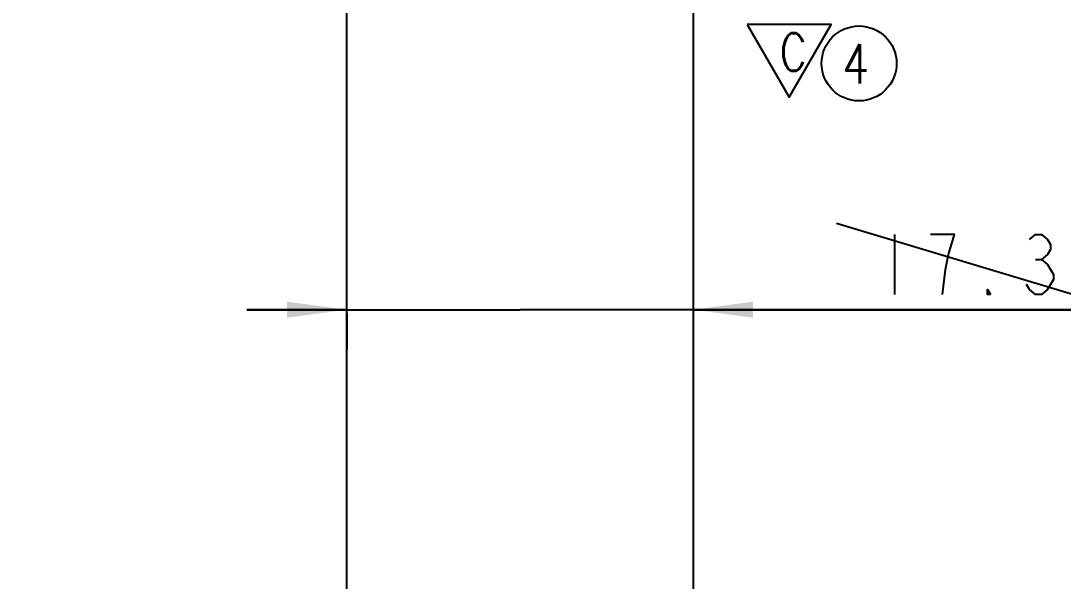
# Model space of a CAD drawing. Header units: millimetres. Extents: x 7 to 507, y -14 to 339.
# Drawn here: x 40.6 to 92.7, y 153.3 to 181.3 of the extents above; entities that cross this region are included whole.
import ezdxf
from ezdxf.enums import TextEntityAlignment as Align

# ---------------------------------------------------------------- set-up
doc = ezdxf.new("R2010")
doc.units = ezdxf.units.MM
doc.header["$LTSCALE"] = 23.1
doc.layers.get('0').update_dxf_attribs({"linetype": 'CONTINUOUS'})
doc.layers.add('備註', color=1, linetype='CONTINUOUS')
doc.layers.add('序號', color=1, linetype='CONTINUOUS')
doc.styles.get("Standard").update_dxf_attribs({"font": 'simplex.shx', "width": 0.8})
doc.dimstyles.new('DIMSTYLE_1', dxfattribs={"dimtxt": 3, "dimasz": 3, "dimexe": 2, "dimexo": 0.35, "dimgap": 0.75, "dimtad": 1, "dimdec": 3, "dimzin": 0, "dimdsep": 46, "dimtxsty": 'Standard', "dimcen": 0.09, "dimadec": 3, "dimazin": 0, "dimtp": 0.001, "dimtm": 0.001, "dimtfac": 1, "dimtdec": 3, "dimtofl": 0, "dimtmove": 0, "dimatfit": 3, "dimfxl": 0, "dimtolj": 1, "dimtzin": 0, "dimarcsym": 0})

# ---------------------------------------------------------------- blocks, each defined once
blk = doc.blocks.new('_FILLED')
at = {"color": 0, "linetype": 'ByBlock'}
blk.add_solid([(0, 0), (-1, 0.133), (-1, -0.133)], dxfattribs=at)
blk = doc.blocks.new('*D01')
at = {"color": 2}
for p, q in [((37.977, 209.959), (36.727, 209.959)), ((57.718, 209.959), (37.977, 209.959)), ((38.727, 209.959), (38.727, 156.968)), ((38.727, 103.976), (38.727, 156.968)), ((37.977, 103.976), (36.727, 103.976)), ((48.321, 103.976), (37.977, 103.976))]:
    blk.add_line(p, q, dxfattribs=at)
at = {"color": 2, "xscale": 3, "yscale": 3, "zscale": 3}
for p, rotation in [((38.727, 209.959), 90), ((38.727, 103.976), 270)]:
    blk.add_blockref('_FILLED', p, dxfattribs=dict(at, rotation=rotation))
blk = doc.blocks.new('*D12')
at = {"color": 2}
for p, q in [((56.868, 166.877), (51.868, 166.877)), ((51.868, 166.877), (65.518, 166.877)), ((56.868, 166.7), (56.868, 164.877)), ((95.025, 166.877), (65.518, 166.877)), ((74.168, 166.877), (95.025, 166.877)), ((74.168, 166.7), (74.168, 164.877))]:
    blk.add_line(p, q, dxfattribs=at)
at = {"color": 2, "xscale": 3, "yscale": 3, "zscale": 3}
blk.add_blockref('_FILLED', (56.868, 166.877), dxfattribs=at)
at = {"color": 2, "xscale": 3, "yscale": 3, "zscale": 3, "rotation": 180}
blk.add_blockref('_FILLED', (74.168, 166.877), dxfattribs=at)

msp = doc.modelspace()

# ---------------------------------------------------------------- linework, layer by layer
at = {"color": 7}
for p, q in [((56.8681, 141.8642), (56.8681, 193.0195)), ((74.1681, 187.2745), (74.1681, 137.807))]:
    msp.add_line(p, q, dxfattribs=at)
at = {"color": 2}
for p, q in [((84.2253, 170.6271), (84.2253, 167.6271)), ((91.2753, 169.3772), (91.5753, 169.3772))]:
    msp.add_line(p, q, dxfattribs=at)
for points in [[(86.9253, 169.6271), (87.2253, 170.6271), (86.0253, 170.6271)], [(90.9753, 170.3772), (91.2753, 170.6271), (91.5753, 170.6271), (91.8753, 170.3772), (92.0253, 170.1272), (92.0253, 169.8772), (91.8753, 169.6271), (91.5753, 169.3772), (91.8753, 169.1272), (92.0253, 168.8772), (92.1753, 168.6271), (92.1753, 168.3772), (92.0253, 168.1272), (91.8753, 167.8772), (91.5753, 167.6271), (91.2753, 167.6271), (90.9753, 167.8772), (90.8253, 168.1272)], [(86.6253, 167.6271), (86.7753, 168.8772), (86.9253, 169.6271)], [(89.0253, 167.6271), (88.8753, 167.6271), (88.8753, 167.8772), (89.0253, 167.6271)]]:
    msp.add_lwpolyline(points, dxfattribs=at)
at = {"layer": '備註'}
msp.add_line((81.3356, 171.2038), (98.7907, 165.9518), dxfattribs=at)
msp.add_lwpolyline([(76.8722, 181.115), (78.9666, 177.4874), (81.061, 181.115)], close=True, dxfattribs=at)
at = {"layer": '序號'}
msp.add_circle((82.4619, 179.1748), 1.872, dxfattribs=at)

# ---------------------------------------------------------------- texts
at = {"layer": '備註', "insert": (78.4918, 180.6806), "char_height": 1.872, "width": 3.229967, "attachment_point": 1}
msp.add_mtext('C', dxfattribs=at)
at = {"layer": '序號', "width": 0.8}
msp.add_text('4', height=1.9656, dxfattribs=at).set_placement((82.2964, 179.1509), align=Align.MIDDLE_CENTER)

# ---------------------------------------------------------------- dimensions: what is measured, and where the dimension line sits
at = {"color": 2}
dim = msp.add_linear_dim(base=(38.727, 103.9765), p1=(58.0681, 209.9585), p2=(48.6709, 103.9765), angle=270, text='105.98', dimstyle='DIMSTYLE_1', dxfattribs=at)
dim.commit()
dim.dimension.update_dxf_attribs({"geometry": '*D01', "text_midpoint": (38.727, 151.2168), "dimtype": 160})
dim = msp.add_linear_dim(base=(74.1681, 166.8772), p1=(56.8681, 164.5272), p2=(74.1681, 164.5272), text='17.30', dimstyle='DIMSTYLE_1', dxfattribs=at)
dim.commit()
dim.dimension.update_dxf_attribs({"geometry": '*D12', "text_midpoint": (83.0253, 166.8772), "dimtype": 160})

doc.saveas('drawing.dxf')
